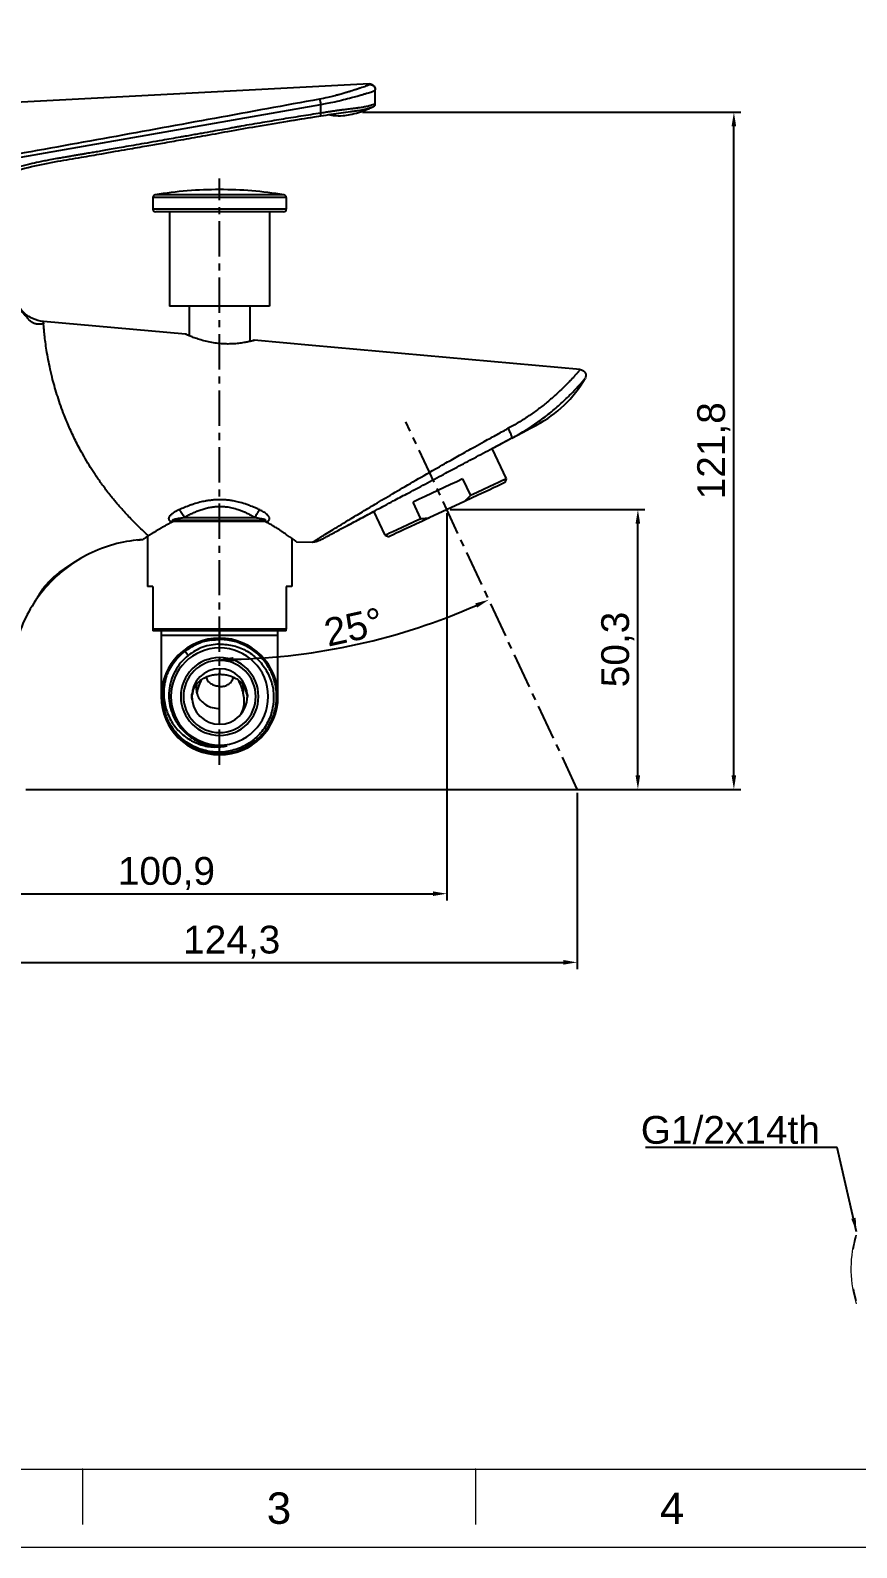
# Model space of a CAD drawing. Header units: millimetres. Extents: x 601 to 1195, y -1757 to -1337.
# Drawn here: x 747.2 to 895.9, y -1757.2 to -1484.2 of the extents above; entities that cross this region are included whole.
import ezdxf

# ---------------------------------------------------------------- set-up
doc = ezdxf.new("R2010")
doc.units = ezdxf.units.MM
doc.header["$LTSCALE"] = 0.1
doc.linetypes.add('CENTERX2', pattern=[101.6, 63.5, -12.7, 12.7, -12.7])
doc.layers.get('0').update_dxf_attribs({"lineweight": 13})
doc.layers.add('CENTER', color=1, linetype='CENTERX2')
doc.layers.add('DIM', color=3, linetype='Continuous', lineweight=9)
doc.styles.get("Standard").update_dxf_attribs({"font": 'arial.ttf'})
doc.dimstyles.new('ISO-25', dxfattribs={"dimtxt": 2.5, "dimasz": 2.5, "dimexe": 1.25, "dimexo": 0.625, "dimtad": 1, "dimtxsty": 'Standard', "dimcen": 2.5, "dimadec": 0, "dimazin": 0, "dimtfac": 1, "dimtmove": 0, "dimatfit": 3, "dimfxl": 0, "dimarcsym": 0})

# ---------------------------------------------------------------- blocks, each defined once
blk = doc.blocks.new('*D55')
at = {"layer": 'Defpoints', "color": 0}
for p in [(822.17, -1570.42), (721.29, -1620.74), (822.17, -1639.51)]:
    blk.add_point(p, dxfattribs=at)
at = {"layer": 'DIM', "color": 0, "lineweight": -2}
for p, q in [((822.17, -1571.05), (822.17, -1640.76)), ((721.29, -1621.36), (721.29, -1640.76)), ((723.79, -1639.51), (819.67, -1639.51))]:
    blk.add_line(p, q, dxfattribs=at)
at = {"layer": 'DIM', "color": 0}
for points in [[(723.79, -1639.1), (723.79, -1639.93), (721.29, -1639.51)], [(819.67, -1639.1), (819.67, -1639.93), (822.17, -1639.51)]]:
    blk.add_solid(points, dxfattribs=at)
at = {"layer": 'DIM', "color": 0, "insert": (771.73, -1635.88), "char_height": 5, "attachment_point": 5}
blk.add_mtext('100,9', dxfattribs=at)
blk = doc.blocks.new('*D56')
at = {"layer": 'Defpoints', "color": 0}
for p in [(721.29, -1621.36), (845.64, -1620.74), (845.64, -1651.87)]:
    blk.add_point(p, dxfattribs=at)
at = {"layer": 'DIM', "color": 0, "lineweight": -2}
for p, q in [((845.64, -1621.36), (845.64, -1653.12)), ((721.29, -1621.99), (721.29, -1653.12)), ((723.79, -1651.87), (843.14, -1651.87))]:
    blk.add_line(p, q, dxfattribs=at)
at = {"layer": 'DIM', "color": 0}
for points in [[(723.79, -1651.45), (723.79, -1652.28), (721.29, -1651.87)], [(843.14, -1651.45), (843.14, -1652.28), (845.64, -1651.87)]]:
    blk.add_solid(points, dxfattribs=at)
at = {"layer": 'DIM', "color": 0, "insert": (783.47, -1648.24), "char_height": 5, "attachment_point": 5}
blk.add_mtext('124,3', dxfattribs=at)
blk = doc.blocks.new('*D57')
at = {"layer": 'Defpoints', "color": 0}
for p in [(822.17, -1570.42), (856.54, -1570.42), (745.79, -1620.74)]:
    blk.add_point(p, dxfattribs=at)
at = {"layer": 'DIM', "color": 0, "lineweight": -2}
for p, q in [((822.8, -1570.42), (857.79, -1570.42)), ((856.54, -1618.24), (856.54, -1572.92)), ((746.42, -1620.74), (857.79, -1620.74))]:
    blk.add_line(p, q, dxfattribs=at)
at = {"layer": 'DIM', "color": 0}
for points in [[(856.12, -1572.92), (856.95, -1572.92), (856.54, -1570.42)], [(856.12, -1618.24), (856.95, -1618.24), (856.54, -1620.74)]]:
    blk.add_solid(points, dxfattribs=at)
at = {"layer": 'DIM', "color": 0, "insert": (852.91, -1595.58), "char_height": 5, "attachment_point": 5, "rotation": 90}
blk.add_mtext('50,3', dxfattribs=at)
blk = doc.blocks.new('*D58')
at = {"layer": 'Defpoints', "color": 0}
for p in [(806.35, -1498.93), (873.81, -1498.93), (845.64, -1620.74)]:
    blk.add_point(p, dxfattribs=at)
at = {"layer": 'DIM', "color": 0, "lineweight": -2}
for p, q in [((806.97, -1498.93), (875.06, -1498.93)), ((873.81, -1618.24), (873.81, -1501.43)), ((846.26, -1620.74), (875.06, -1620.74))]:
    blk.add_line(p, q, dxfattribs=at)
at = {"layer": 'DIM', "color": 0}
for points in [[(873.39, -1501.43), (874.22, -1501.43), (873.81, -1498.93)], [(873.39, -1618.24), (874.22, -1618.24), (873.81, -1620.74)]]:
    blk.add_solid(points, dxfattribs=at)
at = {"layer": 'DIM', "color": 0, "insert": (870.18, -1559.83), "char_height": 5, "attachment_point": 5, "rotation": 90}
blk.add_mtext('121,8', dxfattribs=at)
blk = doc.blocks.new('*D59')
at = {"layer": 'Defpoints', "color": 0}
for p in [(781.29, -1510.84), (814.82, -1554.64), (797.9, -1596.15), (781.29, -1616.31), (845.64, -1620.74)]:
    blk.add_point(p, dxfattribs=at)
at = {"layer": 'DIM', "color": 0, "lineweight": -2}
blk.add_arc((781.29, -1482.75), 114.61, 271.2498, 293.7501, dxfattribs=at)
at = {"layer": 'DIM', "color": 0}
for points in [[(827.28, -1587.28), (827.63, -1588.04), (829.73, -1586.62)], [(783.8, -1597.75), (783.79, -1596.92), (781.29, -1597.36)]]:
    blk.add_solid(points, dxfattribs=at)
at = {"layer": 'DIM', "color": 0, "insert": (805.41, -1591.54), "char_height": 5, "attachment_point": 5, "rotation": 12.5}
blk.add_mtext('25°', dxfattribs=at)

msp = doc.modelspace()

# ---------------------------------------------------------------- linework, layer by layer
at = {"color": 7, "linetype": 'Continuous', "lineweight": 25}
for p, q in [((808.24, -1493.819), (699.241, -1499.532)), ((808.239, -1493.913), (808.24, -1493.819)), ((809.258, -1494.713), (809.297, -1494.91)), ((809.262, -1494.734), (809.276, -1494.705)), ((809.297, -1497.441), (809.297, -1494.91)), ((723.795, -1510.829), (799.494, -1497.51)), ((799.494, -1499.088), (799.494, -1497.51)), ((809.196, -1497.74), (809.202, -1497.732)), ((793.435, -1500.534), (799.518, -1499.582)), ((793.293, -1514.26), (769.293, -1514.26)), ((769.293, -1514.26), (769.293, -1516.335)), ((792.873, -1513.766), (769.713, -1513.766)), ((793.293, -1514.26), (793.293, -1516.335)), ((793.293, -1516.335), (769.293, -1516.335)), ((792.793, -1516.835), (769.793, -1516.835)), ((772.293, -1516.835), (772.293, -1533.835)), ((790.293, -1516.835), (790.293, -1533.835)), ((790.293, -1533.835), (772.293, -1533.835)), ((775.793, -1533.835), (775.793, -1539.123)), ((786.793, -1540.14), (786.793, -1533.835)), ((775.138, -1538.845), (749.589, -1536.561)), ((786.745, -1540.151), (786.732, -1540.128)), ((787.049, -1540.081), (787.088, -1540.071)), ((787.373, -1539.971), (787.377, -1539.966)), ((787.373, -1539.971), (787.377, -1539.966)), ((797.943, -1540.883), (787.538, -1539.953)), ((846.177, -1545.195), (797.943, -1540.883)), ((830.51, -1559.311), (833.881, -1557.52)), ((830.289, -1559.427), (832.839, -1564.896)), ((825.018, -1564.902), (826.412, -1567.893)), ((832.839, -1564.896), (832.597, -1565.561)), ((817.514, -1572.042), (816.12, -1569.051)), ((825.359, -1568.936), (818.99, -1571.906)), ((773.778, -1572.335), (773.55, -1572.332)), ((773.779, -1572.349), (773.777, -1572.335)), ((773.778, -1572.335), (788.534, -1572.335)), ((774.925, -1571.835), (787.649, -1571.835)), ((788.531, -1572.335), (788.534, -1572.351)), ((811.088, -1575.039), (809.064, -1570.7)), ((811.088, -1575.039), (811.752, -1575.281)), ((766.541, -1575.902), (767.553, -1575.816)), ((768.293, -1575.24), (768.293, -1584.235)), ((794.293, -1575.604), (794.293, -1584.235)), ((795.133, -1576.219), (798.022, -1576.266)), ((769.293, -1584.235), (768.293, -1584.235)), ((769.293, -1584.235), (769.293, -1591.935)), ((794.293, -1584.235), (793.293, -1584.235)), ((793.293, -1584.235), (793.293, -1591.935)), ((793.293, -1591.935), (769.293, -1591.935)), ((793.293, -1592.235), (769.293, -1592.235)), ((770.793, -1592.235), (770.793, -1593.035)), ((770.793, -1593.035), (770.793, -1604.035)), ((779.893, -1593.923), (781.293, -1593.785)), ((781.293, -1593.035), (781.293, -1593.535)), ((791.793, -1593.035), (791.793, -1592.235)), ((791.793, -1604.035), (791.793, -1593.035)), ((781.293, -1595.285), (781.293, -1594.617)), ((781.293, -1597.035), (781.293, -1597.535)), ((776.502, -1602.89), (776.748, -1602.368)), ((781.293, -1602.181), (781.293, -1600.035)), ((781.293, -1602.285), (781.293, -1602.181)), ((776.331, -1604.649), (776.307, -1604.222)), ((785.882, -1602.447), (786.091, -1602.908)), ((786.258, -1604.623), (786.279, -1604.224)), ((781.293, -1611.035), (781.293, -1610.535)), ((781.293, -1612.785), (781.293, -1613.027)), ((781.293, -1613.027), (782.677, -1612.92))]:
    msp.add_line(p, q, dxfattribs=at)
at = {"color": 8, "linetype": 'Continuous', "lineweight": 25}
for p, q in [((809.293, -1494.818), (809.293, -1494.825)), ((807.44, -1498.536), (809, -1497.898)), ((798.259, -1499.762), (799.509, -1499.577)), ((749.607, -1536.842), (749.618, -1536.977)), ((787.421, -1539.985), (787.538, -1539.953)), ((773.781, -1572.357), (773.779, -1572.349)), ((788.534, -1572.351), (788.535, -1572.357)), ((789.751, -1572.535), (772.611, -1572.535)), ((781.293, -1593.035), (770.793, -1593.035)), ((781.293, -1592.235), (781.293, -1593.035)), ((791.793, -1593.035), (781.293, -1593.035)), ((775.645, -1596.653), (775.065, -1595.895)), ((781.293, -1599.035), (781.293, -1600.035))]:
    msp.add_line(p, q, dxfattribs=at)
for p, q in [((895.157, -1703.845), (895.276, -1703.121)), ((895.38, -1702.813), (895.269, -1703.444)), ((895.276, -1703.121), (895.419, -1702.402)), ((895.511, -1702.185), (895.38, -1702.813)), ((895.419, -1702.402), (895.587, -1701.688)), ((895.66, -1701.562), (895.511, -1702.185)), ((895.587, -1701.688), (895.779, -1700.98)), ((895.827, -1700.943), (895.66, -1701.562)), ((894.929, -1706.768), (894.948, -1706.035)), ((894.948, -1706.035), (894.993, -1705.303)), ((894.993, -1705.303), (895.063, -1704.573)), ((895.063, -1704.573), (895.157, -1703.845)), ((894.934, -1707.502), (894.929, -1706.768)), ((894.964, -1708.234), (894.934, -1707.502)), ((895.019, -1708.966), (894.964, -1708.234)), ((895.099, -1709.695), (895.019, -1708.966)), ((895.203, -1710.421), (895.099, -1709.695)), ((895.332, -1711.143), (895.203, -1710.421)), ((895.323, -1710.622), (895.458, -1711.318)), ((895.486, -1711.86), (895.332, -1711.143)), ((895.458, -1711.318), (895.615, -1712.01)), ((895.664, -1712.572), (895.486, -1711.86)), ((895.615, -1712.01), (895.795, -1712.696)), ((895.866, -1713.277), (895.664, -1712.572)), ((615.21, -1743.031), (1180.867, -1743.031)), ((756.624, -1743.031), (756.624, -1753.031)), ((827.331, -1743.031), (827.331, -1753.031))]:
    msp.add_line(p, q)
msp.add_lwpolyline([(601.069, -1337.172), (1195.008, -1337.172), (1195.008, -1757.172), (601.069, -1757.172)], close=True)
at = {"color": 7, "linetype": 'Continuous', "lineweight": 25, "flags": 128}
for points in [[(833.867, -1557.561), (834.888, -1557.018), (835.788, -1556.539), (836.562, -1556.128), (837.202, -1555.787), (837.706, -1555.52), (838.068, -1555.327), (838.286, -1555.211), (838.359, -1555.172)], [(825.018, -1564.902), (823.949, -1565.4), (822.843, -1565.916), (821.712, -1566.443), (820.569, -1566.977), (819.425, -1567.51), (818.294, -1568.037), (817.188, -1568.553), (816.12, -1569.051)], [(832.597, -1565.561), (832.514, -1565.599), (832.268, -1565.714), (831.861, -1565.904), (831.301, -1566.165), (830.595, -1566.494), (829.757, -1566.885), (828.798, -1567.332), (827.734, -1567.828), (826.581, -1568.366), (825.359, -1568.936)], [(832.839, -1564.896), (832.75, -1564.937), (832.486, -1565.061), (832.05, -1565.264), (831.451, -1565.544), (830.696, -1565.895), (829.799, -1566.313), (828.775, -1566.791), (827.64, -1567.32), (826.412, -1567.893)], [(817.514, -1572.042), (816.287, -1572.615), (815.151, -1573.144), (814.127, -1573.622), (813.23, -1574.04), (812.476, -1574.392), (811.876, -1574.671), (811.44, -1574.874), (811.176, -1574.998), (811.088, -1575.039)], [(818.99, -1571.906), (817.768, -1572.476), (816.615, -1573.013), (815.551, -1573.509), (814.592, -1573.956), (813.754, -1574.347), (813.049, -1574.676), (812.488, -1574.938), (812.081, -1575.127), (811.835, -1575.242), (811.752, -1575.281)]]:
    msp.add_lwpolyline(points, dxfattribs=at)
at = {"color": 7, "linetype": 'Continuous', "lineweight": 25}
for centre, radius, start, end in [((769.793, -1514.26), 0.5, 99.19077, 180), ((781.293, -1585.335), 72.5, 90, 99.19077), ((781.293, -1585.335), 72.5, 80.80923, 90), ((792.793, -1514.26), 0.5, 0, 80.80923), ((769.793, -1516.335), 0.5, 180, 270), ((792.793, -1516.335), 0.5, 270, 0), ((775.093, -1539.343), 0.5, 59.52462, 84.89952), ((787.493, -1540.451), 0.5, 84.88602, 121.1512), ((828.031, -1535.747), 22, 298, 329.70737), ((781.293, -1604.035), 10.5, 90, 270), ((781.293, -1604.035), 10.5, 270, 90), ((781.293, -1604.035), 8.75, 90, 270), ((781.293, -1604.035), 8.75, 270, 90), ((781.293, -1604.035), 7, 90, 270), ((781.293, -1604.035), 6.5, 90, 270), ((781.293, -1604.035), 5, 90, 270), ((781.293, -1604.035), 7, 270, 90), ((781.293, -1604.035), 6.5, 270, 90), ((781.293, -1604.035), 5, 270, 90), ((781.293, -1604.035), 10.25, 158.87341, 198.65242)]:
    msp.add_arc(centre, radius, start, end, dxfattribs=at)
for points, knots in [([(808.239, -1493.913), (808.203, -1493.952), (808.131, -1494.03), (807.559, -1494.252), (806.908, -1494.476), (806.407, -1494.644), (806.219, -1494.706), (806.024, -1494.77), (805.821, -1494.836), (805.674, -1494.884), (805.537, -1494.928), (805.309, -1495), (805.013, -1495.093), (804.689, -1495.193), (804.449, -1495.266), (804.177, -1495.348), (803.87, -1495.44), (803.526, -1495.54), (803.145, -1495.649), (802.842, -1495.734), (802.564, -1495.81), (802.255, -1495.893), (801.633, -1496.055), (800.625, -1496.302), (799.755, -1496.472), (799.255, -1496.57)], [0, 0, 0, 0, 0.1248723, 0.2497958, 0.3901502, 0.4122316, 0.4343115, 0.4563897, 0.4784663, 0.5005414, 0.5028645, 0.5205326, 0.5690347, 0.5881268, 0.6095402, 0.633271, 0.659315, 0.6876665, 0.7183178, 0.7512616, 0.7587001, 0.7825972, 0.8217452, 0.897525, 1, 1, 1, 1]), ([(799.494, -1497.51), (799.873, -1497.445), (800.73, -1497.298), (802.118, -1497.007), (803.608, -1496.658), (804.952, -1496.309), (805.978, -1496.025), (806.734, -1495.804), (807.333, -1495.631), (807.85, -1495.477), (808.294, -1495.34), (808.778, -1495.18), (809.206, -1495.018), (809.267, -1494.946), (809.297, -1494.91)], [0, 0, 0, 0, 0.0712023, 0.1612629, 0.2701945, 0.3770345, 0.4622459, 0.5258163, 0.5860105, 0.6459154, 0.705548, 0.7649253, 0.8828679, 1, 1, 1, 1]), ([(808.24, -1493.819), (808.37, -1493.827), (808.571, -1493.838), (808.817, -1493.958), (808.987, -1494.087), (809.124, -1494.25), (809.257, -1494.489), (809.279, -1494.688), (809.293, -1494.818)], [0, 0, 0, 0, 0.2390139, 0.3682775, 0.5004311, 0.632522, 0.7616015, 1, 1, 1, 1]), ([(809.297, -1494.91), (809.296, -1494.881), (809.293, -1494.828), (809.293, -1494.821), (809.293, -1494.818)], [0, 0, 0, 0, 0.5599963, 1, 1, 1, 1]), ([(799.255, -1496.57), (786.669, -1498.877), (761.5, -1503.49), (736.288, -1508.016), (723.682, -1510.279)], [0, 0, 0, 0, 0.5000191, 1, 1, 1, 1]), ([(799.255, -1496.57), (799.271, -1496.607), (799.305, -1496.684), (799.368, -1496.905), (799.435, -1497.189), (799.474, -1497.404), (799.494, -1497.51)], [0, 0, 0, 0, 0.23256213, 0.48462092, 0.74496216, 1, 1, 1, 1]), ([(809.297, -1497.438), (809.284, -1497.443), (809.258, -1497.452), (809.028, -1497.539), (808.646, -1497.665), (808.089, -1497.821), (807.39, -1497.974), (806.81, -1498.071), (806.464, -1498.122), (806.316, -1498.143), (806.049, -1498.179), (805.613, -1498.235), (805.109, -1498.296), (804.596, -1498.356), (804.149, -1498.409), (803.738, -1498.459), (803.282, -1498.516), (802.757, -1498.586), (802.133, -1498.675), (801.505, -1498.771), (800.815, -1498.88), (800.152, -1498.987), (799.686, -1499.058), (799.494, -1499.088)], [0, 0, 0, 0, 0.078019, 0.1562855, 0.2424108, 0.3264857, 0.4130014, 0.4951349, 0.5011042, 0.5098829, 0.5358676, 0.5730878, 0.6215409, 0.6582621, 0.691478, 0.7211891, 0.747396, 0.7879816, 0.8299105, 0.8731881, 0.9120303, 0.963707, 1, 1, 1, 1]), ([(801.023, -1499.332), (801.276, -1499.39), (802.085, -1499.575), (803.366, -1499.563), (804.861, -1499.349), (806.349, -1498.961), (807.375, -1498.569), (807.929, -1498.357)], [0, 0, 0, 0, 0.11006201, 0.35139068, 0.53612208, 0.74933512, 1, 1, 1, 1]), ([(807.312, -1498.583), (807.5, -1498.518), (807.881, -1498.386), (808.363, -1498.179), (808.607, -1498.074)], [0, 0, 0, 0, 0.49378934, 1, 1, 1, 1]), ([(808.999, -1497.896), (808.999, -1497.897), (809, -1497.898), (809, -1497.898), (809, -1497.898)], [0, 0, 0, 0, 0.5609553, 1, 1, 1, 1]), ([(809, -1497.898), (809.04, -1497.875), (809.122, -1497.828), (809.194, -1497.758), (809.214, -1497.713), (809.214, -1497.712)], [0, 0, 0, 0, 0.4873099, 0.9948138, 1, 1, 1, 1]), ([(809.188, -1497.75), (809.216, -1497.706), (809.273, -1497.617), (809.303, -1497.503), (809.296, -1497.445), (809.295, -1497.439)], [0, 0, 0, 0, 0.4727378, 0.9472446, 1, 1, 1, 1]), ([(809.194, -1497.738), (809.199, -1497.733), (809.238, -1497.692), (809.282, -1497.589), (809.292, -1497.49), (809.297, -1497.441)], [0, 0, 0, 0, 0.06703111, 0.53359201, 1, 1, 1, 1]), ([(799.494, -1499.088), (798.301, -1499.271), (795.915, -1499.636), (792.418, -1500.198), (788.847, -1500.808), (786.466, -1501.211), (785.199, -1501.445), (785.199, -1501.445), (785.198, -1501.446), (785.197, -1501.446), (785.194, -1501.446), (785.19, -1501.447), (785.181, -1501.449), (785.164, -1501.452), (785.13, -1501.458), (785.056, -1501.471), (784.847, -1501.508), (784.452, -1501.579), (783.834, -1501.689), (782.911, -1501.854), (781.636, -1502.083), (779.961, -1502.382), (778.565, -1502.633), (777.553, -1502.814), (777.03, -1502.907), (776.497, -1503.002), (775.954, -1503.099), (775.401, -1503.197), (774.837, -1503.297), (773.349, -1503.56), (771.32, -1503.917), (768.812, -1504.357), (766.803, -1504.709), (764.968, -1505.03), (763.309, -1505.32), (761.826, -1505.579), (760.517, -1505.807), (759.384, -1506.005), (758.351, -1506.184), (757.466, -1506.338), (756.651, -1506.477), (755.922, -1506.601), (755.176, -1506.728), (754.429, -1506.855), (753.669, -1506.984), (752.86, -1507.122), (751.891, -1507.289), (750.849, -1507.476), (749.764, -1507.68), (748.565, -1507.93), (747.062, -1508.284), (745.352, -1508.725), (743.788, -1509.123), (742.866, -1509.363), (742.493, -1509.46)], [0, 0, 0, 0, 0.0624785, 0.1249873, 0.1833427, 0.2499912, 0.2499999, 0.2500067, 0.2500188, 0.2500406, 0.2500799, 0.2501517, 0.2502846, 0.2505369, 0.2510348, 0.2520754, 0.2544167, 0.2620415, 0.2728655, 0.2868888, 0.310563, 0.3399249, 0.3749743, 0.3839729, 0.3931453, 0.4024913, 0.4120112, 0.4217048, 0.4315721, 0.4416132, 0.4999449, 0.5382164, 0.5734178, 0.6055491, 0.6346104, 0.6606017, 0.6835229, 0.7033741, 0.7201553, 0.7377546, 0.7498962, 0.76296, 0.7760237, 0.7890876, 0.8021514, 0.8159639, 0.8315633, 0.8530311, 0.870778, 0.8886912, 0.9164606, 0.9506695, 0.9800819, 1, 1, 1, 1]), ([(742.567, -1509.946), (744.198, -1509.508), (747.384, -1508.652), (752.022, -1507.739), (756.24, -1507.052), (759.694, -1506.448), (762.454, -1505.966), (764.591, -1505.592), (766.478, -1505.261), (768.575, -1504.895), (771.192, -1504.437), (774.541, -1503.848), (778.473, -1503.148), (782.986, -1502.334), (788.083, -1501.431), (793.263, -1500.547), (796.75, -1500.01), (798.338, -1499.766)], [0, 0, 0, 0, 0.0893274, 0.1743986, 0.2499165, 0.3154427, 0.3598867, 0.3981377, 0.4301982, 0.4612457, 0.5107602, 0.5707332, 0.6411625, 0.7220264, 0.8133111, 0.9150095, 1, 1, 1, 1]), ([(799.509, -1499.577), (799.513, -1499.58), (799.521, -1499.585), (799.529, -1499.565), (799.534, -1499.528), (799.534, -1499.47), (799.53, -1499.393), (799.522, -1499.3), (799.51, -1499.196), (799.499, -1499.124), (799.494, -1499.088)], [0, 0, 0, 0, 0.1238435, 0.2423364, 0.3601144, 0.4813725, 0.6100043, 0.7417133, 0.8720525, 1, 1, 1, 1]), ([(799.509, -1499.577), (800.142, -1499.474), (801.406, -1499.268), (803.194, -1498.99), (804.554, -1498.833), (805.213, -1498.742), (805.409, -1498.715)], [0, 0, 0, 0, 0.2921646, 0.5834669, 0.8760925, 1, 1, 1, 1]), ([(749.67, -1536.962), (749.48, -1536.997), (749.142, -1537.06), (748.629, -1537.066), (748.233, -1537.002), (747.964, -1536.926), (747.707, -1536.818), (747.474, -1536.681), (747.141, -1536.424), (746.899, -1536.115), (746.543, -1535.725), (746.196, -1535.346), (745.908, -1535.027), (745.703, -1534.791), (745.504, -1534.558), (745.243, -1534.239), (744.782, -1533.557), (744.387, -1532.674), (744.152, -1531.808), (744.126, -1531.399), (744.118, -1531.282)], [0, 0, 0, 0, 0.0911641, 0.1627142, 0.1921156, 0.2184892, 0.2436431, 0.2699764, 0.2999407, 0.3910038, 0.4795835, 0.5525194, 0.6030255, 0.6250577, 0.6458785, 0.6898898, 0.7439105, 0.8825868, 0.9663926, 1, 1, 1, 1]), ([(749.589, -1536.561), (748.917, -1536.501), (748.255, -1536.322), (747.032, -1535.75), (746.471, -1535.356), (745.517, -1534.402), (745.124, -1533.84), (744.553, -1532.617), (744.376, -1531.955), (744.316, -1531.282)], [0, 0, 0, 0, 0.25, 0.25, 0.5, 0.5, 0.75, 0.75, 1, 1, 1, 1]), ([(749.618, -1536.977), (749.611, -1536.898), (749.598, -1536.738), (749.589, -1536.594), (749.589, -1536.572), (749.589, -1536.561)], [0, 0, 0, 0, 0.3062366, 0.6258701, 1, 1, 1, 1]), ([(768.496, -1575.1), (768.274, -1574.905), (767.805, -1574.493), (766.853, -1573.6), (765.865, -1572.628), (764.926, -1571.657), (764.103, -1570.771), (763.354, -1569.929), (762.713, -1569.178), (762.218, -1568.581), (761.659, -1567.889), (761.037, -1567.091), (760.365, -1566.189), (759.762, -1565.348), (759.243, -1564.598), (758.776, -1563.902), (758.149, -1562.936), (757.365, -1561.659), (756.306, -1559.812), (755.209, -1557.695), (754.111, -1555.323), (753.248, -1553.188), (752.554, -1551.316), (752.033, -1549.679), (751.555, -1548.108), (751.113, -1546.424), (750.72, -1544.684), (750.362, -1542.916), (750.102, -1541.327), (749.905, -1539.91), (749.771, -1538.72), (749.692, -1537.899), (749.648, -1537.362), (749.627, -1537.088), (749.619, -1536.99), (749.618, -1536.977)], [0, 0, 0, 0, 0.0363593, 0.076919, 0.1217882, 0.148981, 0.1769964, 0.2066321, 0.2243554, 0.2409375, 0.2557702, 0.2797405, 0.3025851, 0.3227658, 0.3402759, 0.3551098, 0.3705001, 0.405139, 0.4381922, 0.4865646, 0.5330246, 0.5772117, 0.6094781, 0.6410368, 0.6720179, 0.7026039, 0.7434726, 0.7829133, 0.8241385, 0.8641579, 0.9056561, 0.9467855, 0.9702433, 0.9960097, 1, 1, 1, 1]), ([(787.538, -1539.953), (787.514, -1539.96), (787.467, -1539.973), (787.086, -1540.074), (786.49, -1540.215), (785.685, -1540.375), (784.724, -1540.516), (783.655, -1540.608), (782.518, -1540.627), (781.345, -1540.563), (780.159, -1540.412), (778.995, -1540.178), (777.899, -1539.884), (776.923, -1539.563), (776.148, -1539.272), (775.687, -1539.082), (775.559, -1539.027), (775.544, -1539.021)], [0, 0, 0, 0, 0.0714493, 0.143694, 0.2167137, 0.2890934, 0.3596221, 0.4277358, 0.4940312, 0.5601423, 0.6272124, 0.6968386, 0.7693009, 0.8435698, 0.9177381, 0.9902811, 1, 1, 1, 1]), ([(846.177, -1545.193), (846.177, -1545.194), (846.176, -1545.196), (846.167, -1545.207), (846.153, -1545.224), (846.133, -1545.249), (846.107, -1545.281), (846.074, -1545.319), (846.036, -1545.365), (845.991, -1545.418), (845.94, -1545.477), (845.884, -1545.543), (845.821, -1545.615), (845.753, -1545.694), (845.678, -1545.78), (845.598, -1545.872), (845.512, -1545.969), (845.42, -1546.073), (845.322, -1546.183), (845.218, -1546.298), (845.109, -1546.419), (844.995, -1546.545), (844.874, -1546.676), (844.749, -1546.812), (844.618, -1546.953), (844.481, -1547.098), (844.339, -1547.248), (844.067, -1547.533), (843.577, -1548.036), (842.739, -1548.863), (841.562, -1549.956), (840.358, -1550.989), (839.286, -1551.844), (838.494, -1552.446), (837.674, -1553.04), (836.829, -1553.622), (835.96, -1554.189), (835.07, -1554.741), (834.162, -1555.276), (833.541, -1555.618), (833.231, -1555.789)], [0, 0, 0, 0, 0.0138414, 0.0276926, 0.0415518, 0.0554187, 0.069293, 0.0831744, 0.0970624, 0.1109566, 0.1248566, 0.1387619, 0.1526722, 0.166587, 0.1805061, 0.1944289, 0.2083552, 0.2222845, 0.2362167, 0.2501512, 0.2640879, 0.2780264, 0.2919665, 0.3059079, 0.3198503, 0.3337935, 0.3477373, 0.3616816, 0.4113758, 0.476839, 0.5579158, 0.6544255, 0.6977288, 0.740993, 0.7842209, 0.8274163, 0.8705847, 0.9137322, 0.9568683, 1, 1, 1, 1]), ([(833.867, -1557.561), (834.772, -1557.08), (835.658, -1556.568), (837.371, -1555.495), (838.199, -1554.933), (839.779, -1553.78), (840.532, -1553.188), (841.943, -1552.009), (842.601, -1551.421), (843.801, -1550.294), (844.343, -1549.756), (845.291, -1548.78), (845.697, -1548.342), (846.354, -1547.618), (846.605, -1547.331), (846.942, -1546.944), (847.028, -1546.844), (847.028, -1546.844)], [0, 0, 0, 0, 0.125, 0.125, 0.25, 0.25, 0.375, 0.375, 0.5, 0.5, 0.625, 0.625, 0.75, 0.75, 0.875, 0.875, 1, 1, 1, 1]), ([(846.177, -1545.193), (846.331, -1545.207), (846.502, -1545.257), (846.82, -1545.456), (846.963, -1545.606), (847.148, -1545.964), (847.187, -1546.168), (847.164, -1546.542), (847.106, -1546.71), (847.028, -1546.844)], [0, 0, 0, 0, 0.25, 0.25, 0.5, 0.5, 0.75, 0.75, 1, 1, 1, 1]), ([(798.022, -1576.266), (798.023, -1576.265), (798.025, -1576.264), (798.039, -1576.256), (798.061, -1576.242), (798.093, -1576.222), (798.134, -1576.197), (798.185, -1576.166), (798.244, -1576.129), (798.312, -1576.087), (798.39, -1576.039), (798.477, -1575.985), (798.573, -1575.926), (798.678, -1575.861), (798.792, -1575.791), (798.915, -1575.715), (799.047, -1575.633), (799.189, -1575.546), (799.553, -1575.321), (800.246, -1574.896), (801.409, -1574.182), (802.816, -1573.32), (804.574, -1572.249), (806.74, -1570.939), (809.401, -1569.343), (812.54, -1567.483), (816.161, -1565.363), (819.386, -1563.506), (822.193, -1561.908), (824.554, -1560.575), (826.858, -1559.286), (828.743, -1558.244), (830.09, -1557.502), (831.212, -1556.887), (832.251, -1556.321), (832.913, -1555.961), (833.231, -1555.789)], [0, 0, 0, 0, 0.0065917, 0.0131956, 0.0198167, 0.0264598, 0.0331298, 0.0398314, 0.0465693, 0.0533482, 0.0601726, 0.067047, 0.0739756, 0.0809627, 0.0880126, 0.0951291, 0.1023163, 0.109578, 0.1169177, 0.1555967, 0.1972957, 0.2423421, 0.2909942, 0.3528581, 0.4214787, 0.5001042, 0.5901617, 0.6877477, 0.7327761, 0.7912556, 0.8562171, 0.8969046, 0.9256084, 0.9523563, 0.9771522, 1, 1, 1, 1]), ([(833.867, -1557.561), (833.893, -1557.547), (833.904, -1557.496), (833.874, -1557.296), (833.832, -1557.146), (833.702, -1556.782), (833.613, -1556.569), (833.423, -1556.157), (833.323, -1555.959), (833.231, -1555.789)], [0, 0, 0, 0, 0.25, 0.25, 0.5, 0.5, 0.75, 0.75, 1, 1, 1, 1]), ([(799.967, -1575.586), (800.056, -1575.538), (800.321, -1575.397), (801.006, -1575.031), (801.901, -1574.551), (803.148, -1573.88), (804.724, -1573.031), (806.562, -1572.041), (808.201, -1571.161), (809.651, -1570.386), (811.062, -1569.637), (812.809, -1568.709), (815.092, -1567.497), (817.987, -1565.959), (821.013, -1564.353), (824.092, -1562.718), (827.153, -1561.092), (830.456, -1559.339), (832.72, -1558.136), (833.893, -1557.514)], [0, 0, 0, 0, 0.0198723, 0.05921641, 0.09682945, 0.13257033, 0.19805416, 0.25530275, 0.30411453, 0.34439693, 0.38091571, 0.42363173, 0.49070731, 0.5693634, 0.65961039, 0.73491381, 0.81674574, 0.90510751, 1, 1, 1, 1]), ([(788.541, -1570.463), (788.414, -1570.406), (788.159, -1570.29), (787.766, -1570.119), (787.359, -1569.947), (786.939, -1569.777), (786.444, -1569.586), (785.714, -1569.324), (784.788, -1569.052), (783.826, -1568.853), (782.978, -1568.732), (782.141, -1568.65), (781.218, -1568.623), (780.293, -1568.666), (779.466, -1568.761), (778.628, -1568.893), (777.68, -1569.097), (776.774, -1569.362), (775.855, -1569.684), (774.991, -1570.015), (774.346, -1570.29), (774.033, -1570.423)], [0, 0, 0, 0, 0.0288201, 0.0583008, 0.0884542, 0.1192966, 0.1508483, 0.1960469, 0.2753661, 0.3422698, 0.388753, 0.4423713, 0.5055862, 0.5675984, 0.6215503, 0.66732, 0.7331542, 0.8116927, 0.8545546, 0.9292985, 1, 1, 1, 1]), ([(825.359, -1568.936), (825.565, -1568.745), (825.927, -1568.409), (826.266, -1568.049), (826.412, -1567.893)], [0, 0, 0, 0, 0.5672072, 1, 1, 1, 1]), ([(774.033, -1570.424), (773.962, -1570.456), (773.822, -1570.52), (773.621, -1570.621), (773.431, -1570.723), (773.252, -1570.827), (773.084, -1570.931), (772.928, -1571.037), (772.784, -1571.143), (772.626, -1571.271), (772.461, -1571.424), (772.318, -1571.587), (772.21, -1571.75), (772.126, -1571.933), (772.112, -1572.113), (772.17, -1572.256), (772.239, -1572.345), (772.332, -1572.423), (772.454, -1572.49), (772.603, -1572.549), (772.718, -1572.578), (772.78, -1572.593)], [0, 0, 0, 0, 0.0569808, 0.1124854, 0.1665158, 0.2190744, 0.2701664, 0.3197992, 0.3679834, 0.4147336, 0.4886175, 0.5609923, 0.6109796, 0.6768172, 0.767544, 0.8072514, 0.8422635, 0.8787451, 0.9161634, 0.9545536, 1, 1, 1, 1]), ([(772.78, -1572.593), (772.815, -1572.576), (772.884, -1572.543), (772.993, -1572.502), (773.109, -1572.467), (773.271, -1572.427), (773.494, -1572.388), (773.679, -1572.368), (773.781, -1572.357)], [0, 0, 0, 0, 0.1110936, 0.2196828, 0.3403721, 0.4656689, 0.705508, 1, 1, 1, 1]), ([(773.781, -1572.357), (773.857, -1572.351), (774.013, -1572.338), (774.172, -1572.336), (774.253, -1572.335)], [0, 0, 0, 0, 0.4878661, 1, 1, 1, 1]), ([(774.033, -1570.423), (774.197, -1570.589), (774.37, -1570.807), (774.683, -1571.302), (774.821, -1571.575), (774.925, -1571.835)], [0, 0, 0, 0, 0.5, 0.5, 1, 1, 1, 1]), ([(774.925, -1571.835), (775.036, -1571.773), (775.258, -1571.647), (775.598, -1571.465), (775.943, -1571.287), (776.294, -1571.115), (776.651, -1570.95), (777.013, -1570.792), (777.38, -1570.643), (777.753, -1570.503), (778.131, -1570.373), (778.513, -1570.255), (778.901, -1570.149), (779.293, -1570.057), (779.689, -1569.979), (780.088, -1569.916), (780.489, -1569.869), (780.893, -1569.84), (781.448, -1569.823), (782.156, -1569.849), (782.894, -1569.95), (783.733, -1570.117), (784.5, -1570.336), (785.289, -1570.631), (785.906, -1570.897), (786.506, -1571.19), (787.089, -1571.502), (787.462, -1571.724), (787.649, -1571.835)], [0, 0, 0, 0, 0.0298707, 0.059699, 0.0894794, 0.1192089, 0.1488872, 0.1785095, 0.2080661, 0.2375519, 0.2669677, 0.2963207, 0.325621, 0.3548644, 0.3840478, 0.4131752, 0.4422595, 0.4713178, 0.5003607, 0.5619552, 0.6236133, 0.6611168, 0.7479922, 0.7980095, 0.8482472, 0.8986702, 0.9492583, 1, 1, 1, 1]), ([(788.541, -1570.463), (788.377, -1570.627), (788.206, -1570.84), (787.894, -1571.32), (787.756, -1571.584), (787.649, -1571.835)], [0, 0, 0, 0, 0.5, 0.5, 1, 1, 1, 1]), ([(788.052, -1572.335), (788.134, -1572.336), (788.297, -1572.338), (788.456, -1572.351), (788.535, -1572.357)], [0, 0, 0, 0, 0.5072076, 1, 1, 1, 1]), ([(789.616, -1572.62), (789.583, -1572.602), (789.514, -1572.567), (789.405, -1572.524), (789.288, -1572.485), (789.115, -1572.439), (788.865, -1572.393), (788.651, -1572.37), (788.535, -1572.357)], [0, 0, 0, 0, 0.0997922, 0.2048068, 0.3153881, 0.4318319, 0.6883016, 1, 1, 1, 1]), ([(789.004, -1572.329), (789.002, -1572.329), (788.844, -1572.337), (788.69, -1572.336), (788.537, -1572.335)], [0, 0, 0, 0, 0.0104577, 1, 1, 1, 1]), ([(789.616, -1572.62), (789.657, -1572.609), (789.736, -1572.589), (789.841, -1572.553), (789.95, -1572.507), (790.057, -1572.447), (790.186, -1572.339), (790.288, -1572.167), (790.283, -1571.964), (790.217, -1571.78), (790.122, -1571.616), (789.986, -1571.444), (789.796, -1571.254), (789.555, -1571.056), (789.255, -1570.85), (788.916, -1570.649), (788.668, -1570.526), (788.541, -1570.463)], [0, 0, 0, 0, 0.0318877, 0.060801, 0.0865995, 0.1263671, 0.1647146, 0.2416343, 0.3325734, 0.3868976, 0.4479088, 0.5210315, 0.5929115, 0.68719, 0.7864267, 0.8906881, 1, 1, 1, 1]), ([(804.345, -1573.247), (804.632, -1573.093), (805.668, -1572.539), (807.196, -1571.723), (808.458, -1571.05), (808.853, -1570.839)], [0, 0, 0, 0, 0.2075483, 0.7515161, 1, 1, 1, 1]), ([(817.514, -1572.042), (817.797, -1572.025), (818.29, -1571.996), (818.78, -1571.933), (818.99, -1571.906)], [0, 0, 0, 0, 0.5726658, 1, 1, 1, 1]), ([(768.496, -1575.1), (768.321, -1575.218), (767.995, -1575.439), (767.64, -1575.709), (767.583, -1575.755), (767.552, -1575.781)], [0, 0, 0, 0, 0.3407251, 0.6357603, 1, 1, 1, 1]), ([(768.496, -1575.1), (768.541, -1575.071), (768.631, -1575.012), (768.777, -1574.918), (768.93, -1574.82), (769.091, -1574.717), (769.261, -1574.61), (769.438, -1574.498), (769.624, -1574.383), (769.818, -1574.263), (770.02, -1574.14), (770.305, -1573.967), (770.684, -1573.742), (771.168, -1573.462), (771.679, -1573.175), (772.214, -1572.884), (772.591, -1572.69), (772.78, -1572.593)], [0, 0, 0, 0, 0.04751, 0.0951632, 0.1429838, 0.1909956, 0.2392222, 0.287687, 0.3364128, 0.3854225, 0.4347382, 0.4843818, 0.5876124, 0.6905974, 0.7935286, 0.8965989, 1, 1, 1, 1]), ([(795.133, -1576.219), (795.132, -1576.218), (795.13, -1576.217), (795.117, -1576.207), (795.096, -1576.191), (795.067, -1576.169), (795.028, -1576.14), (794.981, -1576.105), (794.925, -1576.063), (794.86, -1576.016), (794.786, -1575.962), (794.703, -1575.901), (794.611, -1575.834), (794.51, -1575.761), (794.4, -1575.681), (794.281, -1575.595), (794.152, -1575.503), (794.015, -1575.404), (793.813, -1575.259), (793.528, -1575.057), (793.136, -1574.786), (792.691, -1574.485), (792.339, -1574.256), (792.096, -1574.095), (791.959, -1574.004), (791.758, -1573.873), (791.488, -1573.701), (791.144, -1573.489), (790.718, -1573.235), (790.206, -1572.941), (789.821, -1572.731), (789.616, -1572.62)], [0, 0, 0, 0, 0.0250987, 0.0503211, 0.0756756, 0.1011703, 0.1268132, 0.1526122, 0.1785748, 0.2047087, 0.231021, 0.257519, 0.2842095, 0.3110995, 0.3381954, 0.3655038, 0.3930309, 0.4207827, 0.4487652, 0.5087473, 0.5713362, 0.6365496, 0.7044002, 0.7142156, 0.7318198, 0.7572013, 0.7903435, 0.8312242, 0.8798163, 0.9360874, 1, 1, 1, 1]), ([(767.487, -1575.831), (765.918, -1575.919), (764.356, -1576.155), (761.306, -1576.916), (759.817, -1577.44), (756.963, -1578.76), (755.598, -1579.554), (753.043, -1581.386), (751.851, -1582.422), (749.685, -1584.7), (748.709, -1585.941), (747.008, -1588.585), (746.282, -1589.988), (745.107, -1592.904), (744.657, -1594.417), (744.049, -1597.502), (743.891, -1599.073), (743.882, -1600.645)], [0, 0, 0, 0, 0.125, 0.125, 0.25, 0.25, 0.375, 0.375, 0.5, 0.5, 0.625, 0.625, 0.75, 0.75, 0.875, 0.875, 1, 1, 1, 1]), ([(799.236, -1575.974), (799.067, -1576.064), (798.879, -1576.14), (798.469, -1576.243), (798.249, -1576.27), (798.022, -1576.267)], [0, 0, 0, 0, 0.5, 0.5, 1, 1, 1, 1]), ([(799.236, -1575.974), (799.261, -1575.961), (799.311, -1575.935), (799.592, -1575.786), (799.867, -1575.639), (799.967, -1575.586)], [0, 0, 0, 0, 0.3895445, 0.7803942, 1, 1, 1, 1]), ([(748.202, -1586.744), (748.307, -1586.583), (748.5, -1586.287), (748.799, -1585.784), (749.095, -1585.294), (749.403, -1584.822), (749.778, -1584.304), (750.263, -1583.75), (750.862, -1583.127), (751.435, -1582.556), (752.015, -1582.056), (752.771, -1581.471), (753.903, -1580.7), (754.777, -1580.139), (755.269, -1579.823)], [0, 0, 0, 0, 0.09143579, 0.1691683, 0.23493401, 0.29073806, 0.33905024, 0.40418913, 0.46830715, 0.55340036, 0.60183801, 0.66010392, 0.80873284, 1, 1, 1, 1]), ([(769.293, -1591.935), (769.293, -1591.948), (769.293, -1591.973), (769.293, -1592.021), (769.293, -1592.1), (769.293, -1592.215), (769.293, -1592.227), (769.293, -1592.235)], [0, 0, 0, 0, 0.0385843, 0.0804936, 0.1664779, 0.3929254, 1, 1, 1, 1]), ([(781.293, -1614.285), (782.103, -1614.23), (783.724, -1614.118), (786.019, -1613.233), (788.049, -1611.874), (789.701, -1610.064), (790.882, -1607.921), (791.527, -1605.559), (791.598, -1603.112), (791.093, -1600.716), (790.039, -1598.507), (788.495, -1596.607), (786.548, -1595.123), (784.307, -1594.138), (781.896, -1593.705), (779.457, -1593.859), (777.097, -1594.55), (775.742, -1595.447), (775.065, -1595.895)], [0, 0, 0, 0, 0.0625001, 0.1250001, 0.1875001, 0.25, 0.3125001, 0.375, 0.4375, 0.5, 0.5625, 0.625, 0.6874999, 0.7499999, 0.8125, 0.875, 0.9375, 1, 1, 1, 1]), ([(793.293, -1592.235), (793.293, -1592.227), (793.293, -1592.215), (793.293, -1592.1), (793.293, -1592.02), (793.293, -1591.973), (793.293, -1591.948), (793.293, -1591.935)], [0, 0, 0, 0, 0.6070564, 0.8344003, 0.9202329, 0.9617166, 1, 1, 1, 1]), ([(781.293, -1594.617), (781.724, -1594.625), (782.588, -1594.642), (783.866, -1594.892), (785.102, -1595.303), (786.273, -1595.884), (787.357, -1596.62), (788.333, -1597.501), (789.181, -1598.509), (789.885, -1599.627), (790.432, -1600.834), (790.809, -1602.108), (791.009, -1603.425), (791.027, -1604.76), (790.862, -1606.089), (790.516, -1607.387), (789.995, -1608.628), (789.307, -1609.789), (788.464, -1610.848), (787.482, -1611.785), (786.378, -1612.58), (785.173, -1613.219), (783.888, -1613.688), (782.548, -1613.978), (781.177, -1614.082), (779.802, -1613.998), (778.447, -1613.726), (777.138, -1613.27), (775.902, -1612.637), (774.76, -1611.84), (773.735, -1610.892), (772.85, -1609.808), (772.107, -1608.615), (771.757, -1607.748), (771.581, -1607.314)], [0, 0, 0, 0, 0.0299718, 0.060026, 0.0901627, 0.1203819, 0.1506836, 0.1810677, 0.2115343, 0.2420834, 0.2727149, 0.3034288, 0.3342253, 0.3651042, 0.3960655, 0.4271094, 0.4582356, 0.4894444, 0.5207356, 0.5521093, 0.5835655, 0.6151042, 0.6467253, 0.6784288, 0.7102148, 0.7420832, 0.7740342, 0.8060677, 0.8381835, 0.8703819, 0.9026627, 0.935026, 0.9674717, 1, 1, 1, 1]), ([(771.732, -1600.341), (771.918, -1599.91), (772.291, -1599.049), (773.069, -1597.871), (773.981, -1596.794), (774.703, -1596.194), (775.065, -1595.895)], [0, 0, 0, 0, 0.2499999, 0.4999998, 0.7500001, 1, 1, 1, 1]), ([(775.645, -1596.653), (775.183, -1597.067), (774.262, -1597.894), (773.23, -1599.448), (772.51, -1601.151), (772.152, -1602.961), (772.157, -1604.798), (772.532, -1606.585), (773.233, -1608.273), (773.96, -1609.236), (774.324, -1609.717)], [0, 0, 0, 0, 0.12681336, 0.25310844, 0.37888555, 0.50414456, 0.62888552, 0.75310846, 0.8768132, 1, 1, 1, 1]), ([(781.293, -1594.617), (780.782, -1594.651), (779.76, -1594.719), (778.281, -1595.138), (776.88, -1595.759), (776.056, -1596.356), (775.645, -1596.653)], [0, 0, 0, 0, 0.2512387, 0.5016516, 0.7512387, 1, 1, 1, 1]), ([(771.732, -1600.341), (771.612, -1600.771), (771.372, -1601.628), (771.231, -1602.954), (771.252, -1604.274), (771.448, -1605.57), (771.808, -1606.819), (772.324, -1608.002), (772.986, -1609.097), (773.779, -1610.089), (774.688, -1610.96), (776.023, -1611.941), (777.89, -1612.806), (780.302, -1613.265), (781.89, -1613.034), (782.677, -1612.92)], [0, 0, 0, 0, 0.0663537, 0.1321998, 0.1975385, 0.2623697, 0.3266936, 0.3905099, 0.4538189, 0.5166207, 0.5789151, 0.6407021, 0.7624923, 0.8822582, 1, 1, 1, 1]), ([(776.417, -1603.642), (776.458, -1603.407), (776.531, -1602.985), (776.682, -1602.558), (776.748, -1602.368)], [0, 0, 0, 0, 0.5566204, 1, 1, 1, 1]), ([(776.748, -1602.368), (776.762, -1602.345), (776.876, -1602.148), (777.024, -1601.958), (777.154, -1601.79)], [0, 0, 0, 0, 0.1151015, 1, 1, 1, 1]), ([(777.154, -1601.79), (777.108, -1602.055), (777.013, -1602.601), (777.133, -1603.164), (777.195, -1603.454)], [0, 0, 0, 0, 0.4849077, 1, 1, 1, 1]), ([(777.154, -1601.79), (777.422, -1601.513), (777.707, -1601.218), (778.081, -1600.967), (778.104, -1600.951)], [0, 0, 0, 0, 0.9366559, 1, 1, 1, 1]), ([(777.195, -1603.454), (777.318, -1602.993), (777.537, -1602.174), (777.932, -1601.322), (778.104, -1600.951)], [0, 0, 0, 0, 0.5641318, 1, 1, 1, 1]), ([(778.104, -1600.951), (778.327, -1600.815), (778.565, -1600.67), (778.834, -1600.549), (778.851, -1600.541)], [0, 0, 0, 0, 0.9370977, 1, 1, 1, 1]), ([(778.851, -1600.541), (779.102, -1600.442), (779.6, -1600.245), (780.436, -1600.071), (781.01, -1600.047), (781.293, -1600.035)], [0, 0, 0, 0, 0.3410779, 0.6754401, 1, 1, 1, 1]), ([(778.851, -1600.541), (778.945, -1600.779), (779.146, -1601.285), (779.774, -1601.8), (780.514, -1602.123), (781.029, -1602.161), (781.293, -1602.181)], [0, 0, 0, 0, 0.2415926, 0.514925, 0.7517243, 1, 1, 1, 1]), ([(781.293, -1600.035), (781.576, -1600.047), (782.151, -1600.071), (783.002, -1600.253), (783.533, -1600.448), (783.791, -1600.566), (783.793, -1600.568)], [0, 0, 0, 0, 0.3158879, 0.6414428, 0.9964113, 1, 1, 1, 1]), ([(781.293, -1602.285), (781.593, -1602.26), (782.175, -1602.212), (782.931, -1601.838), (783.527, -1601.296), (783.704, -1600.812), (783.793, -1600.567)], [0, 0, 0, 0, 0.2726296, 0.5297717, 0.7625253, 1, 1, 1, 1]), ([(781.293, -1606.203), (781.293, -1605.607), (781.293, -1604.436), (781.293, -1602.993), (781.293, -1602.285)], [0, 0, 0, 0, 0.5089521, 1, 1, 1, 1]), ([(783.793, -1600.568), (784.058, -1600.704), (784.378, -1600.869), (784.648, -1601.067), (784.695, -1601.101)], [0, 0, 0, 0, 0.8249207, 1, 1, 1, 1]), ([(784.695, -1601.101), (784.85, -1601.225), (785.166, -1601.477), (785.404, -1601.761), (785.526, -1601.905)], [0, 0, 0, 0, 0.4898678, 1, 1, 1, 1]), ([(785.548, -1603.425), (785.433, -1602.996), (785.228, -1602.235), (784.857, -1601.446), (784.695, -1601.101)], [0, 0, 0, 0, 0.5628531, 1, 1, 1, 1]), ([(785.526, -1601.905), (785.621, -1602.036), (785.752, -1602.214), (785.854, -1602.398), (785.882, -1602.447)], [0, 0, 0, 0, 0.7321662, 1, 1, 1, 1]), ([(785.548, -1603.425), (785.591, -1603.128), (785.664, -1602.609), (785.567, -1602.117), (785.526, -1601.905)], [0, 0, 0, 0, 0.5710104, 1, 1, 1, 1]), ([(776.293, -1604.035), (776.294, -1603.966), (776.297, -1603.806), (776.319, -1603.642), (776.331, -1603.55)], [0, 0, 0, 0, 0.4341646, 1, 1, 1, 1]), ([(776.502, -1602.891), (776.477, -1603.027), (776.434, -1603.273), (776.422, -1603.529), (776.417, -1603.642)], [0, 0, 0, 0, 0.5585427, 1, 1, 1, 1]), ([(777.195, -1603.454), (777.256, -1603.632), (777.427, -1604.125), (777.955, -1604.881), (778.839, -1605.597), (779.991, -1606.103), (780.85, -1606.169), (781.293, -1606.203)], [0, 0, 0, 0, 0.1068361, 0.2968586, 0.5136572, 0.7486736, 1, 1, 1, 1]), ([(784.697, -1607.698), (784.923, -1607.439), (785.39, -1606.906), (785.702, -1605.835), (785.772, -1604.66), (785.623, -1603.839), (785.548, -1603.425)], [0, 0, 0, 0, 0.2620013, 0.5408, 0.7684506, 1, 1, 1, 1]), ([(786.171, -1603.565), (786.133, -1603.359), (786.066, -1602.988), (785.938, -1602.613), (785.882, -1602.447)], [0, 0, 0, 0, 0.5568352, 1, 1, 1, 1]), ([(786.171, -1603.565), (786.162, -1603.44), (786.147, -1603.217), (786.108, -1603.002), (786.091, -1602.908)], [0, 0, 0, 0, 0.5611154, 1, 1, 1, 1]), ([(786.259, -1603.573), (786.27, -1603.661), (786.289, -1603.817), (786.292, -1603.969), (786.293, -1604.035)], [0, 0, 0, 0, 0.561573, 1, 1, 1, 1]), ([(781.293, -1609.035), (781.293, -1609.004), (781.293, -1608.94), (781.293, -1608.396), (781.293, -1607.518), (781.293, -1606.644), (781.293, -1606.203)], [0, 0, 0, 0, 0.2328653, 0.4800425, 0.7375013, 1, 1, 1, 1]), ([(781.293, -1614.285), (780.622, -1614.247), (779.28, -1614.171), (777.346, -1613.561), (775.559, -1612.616), (774.01, -1611.323), (772.903, -1610.056), (772.459, -1609.167), (772.315, -1608.879)], [0, 0, 0, 0, 0.182465, 0.3649298, 0.5473948, 0.7298597, 0.9123247, 1, 1, 1, 1]), ([(774.324, -1609.717), (774.777, -1610.205), (775.683, -1611.182), (777.408, -1612.216), (779.298, -1612.9), (780.628, -1612.985), (781.293, -1613.027)], [0, 0, 0, 0, 0.2500001, 0.4999998, 0.7500003, 1, 1, 1, 1])]:
    msp.add_open_spline(points, degree=3, knots=knots, dxfattribs=at)
at = {"color": 8, "linetype": 'Continuous', "lineweight": 25}
for points, knots in [([(808.239, -1493.913), (808.369, -1493.92), (808.571, -1493.93), (808.818, -1494.049), (808.989, -1494.178), (809.126, -1494.341), (809.233, -1494.519), (809.25, -1494.651), (809.258, -1494.713)], [0, 0, 0, 0, 0.2725186, 0.420051, 0.5709543, 0.7218412, 0.8693154, 1, 1, 1, 1]), ([(805.409, -1498.715), (805.692, -1498.678), (806.465, -1498.579), (807.447, -1498.389), (808.326, -1498.149), (808.89, -1497.94), (808.963, -1497.911), (808.999, -1497.896)], [0, 0, 0, 0, 0.1265924, 0.3458442, 0.5647461, 0.7827546, 1, 1, 1, 1]), ([(808.999, -1497.896), (809.038, -1497.875), (809.114, -1497.836), (809.168, -1497.77), (809.194, -1497.738)], [0, 0, 0, 0, 0.5201712, 1, 1, 1, 1]), ([(775.544, -1539.021), (775.43, -1538.972), (775.189, -1538.868), (775.155, -1538.853), (775.138, -1538.845)], [0, 0, 0, 0, 0.4686833, 1, 1, 1, 1]), ([(773.55, -1572.332), (773.475, -1572.332), (773.303, -1572.331), (773.098, -1572.321), (772.951, -1572.301), (772.9, -1572.288), (772.878, -1572.279), (772.867, -1572.271), (772.861, -1572.265), (772.858, -1572.259), (772.857, -1572.25), (772.863, -1572.238), (772.905, -1572.202), (773.058, -1572.149), (773.322, -1572.082), (773.712, -1572.005), (774.243, -1571.918), (774.677, -1571.866), (774.925, -1571.835)], [0, 0, 0, 0, 0.0729372, 0.1672525, 0.1954588, 0.2053307, 0.2130007, 0.2163632, 0.2196628, 0.2231184, 0.2269249, 0.236113, 0.2479784, 0.3199292, 0.4382056, 0.5684434, 0.7536483, 1, 1, 1, 1]), ([(787.649, -1571.835), (787.993, -1571.881), (788.573, -1571.958), (789.131, -1572.076), (789.369, -1572.153), (789.433, -1572.178), (789.478, -1572.201), (789.502, -1572.22), (789.51, -1572.234), (789.51, -1572.245), (789.505, -1572.256), (789.493, -1572.266), (789.476, -1572.276), (789.444, -1572.288), (789.353, -1572.309), (789.202, -1572.321), (789.073, -1572.326), (789.004, -1572.329)], [0, 0, 0, 0, 0.4002989, 0.674349, 0.7156404, 0.7493767, 0.7757614, 0.7952009, 0.8026151, 0.8094053, 0.8162095, 0.8227381, 0.8297517, 0.8378702, 0.8583057, 0.9231767, 1, 1, 1, 1]), ([(776.307, -1604.222), (776.303, -1604.163), (776.287, -1603.94), (776.312, -1603.715), (776.331, -1603.55)], [0, 0, 0, 0, 0.2663649, 1, 1, 1, 1]), ([(786.279, -1604.224), (786.283, -1604.164), (786.298, -1603.948), (786.275, -1603.73), (786.259, -1603.573)], [0, 0, 0, 0, 0.2772307, 1, 1, 1, 1])]:
    msp.add_open_spline(points, degree=3, knots=knots, dxfattribs=at)
for p in [(756.624, -1743.031), (827.331, -1743.031)]:
    msp.add_point(p)
at = {"layer": 'CENTER'}
for p, q in [((781.293, -1616.311), (781.293, -1510.835)), ((845.637, -1620.735), (814.817, -1554.642))]:
    msp.add_line(p, q, dxfattribs=at)

# ---------------------------------------------------------------- texts
at = {"char_height": 5.657, "attachment_point": 5}
for s, insert in [('3', (791.978, -1750.102)), ('4', (862.685, -1750.102))]:
    msp.add_mtext_dynamic_manual_height_columns(s, width=50, gutter_width=12.5, heights=[0], dxfattribs=dict(at, insert=insert))
at = {"layer": 'DIM', "insert": (889.293, -1684.58), "char_height": 5, "attachment_point": 9}
msp.add_mtext('G1/2x14th', dxfattribs=at)

# ---------------------------------------------------------------- dimensions: what is measured, and where the dimension line sits
at = {"layer": 'DIM'}
for base, p1, p2, picture, middle in [((873.807, -1498.929), (845.637, -1620.735), (806.349, -1498.929), '*D58', (870.178, -1559.832)), ((856.536, -1570.421), (745.793, -1620.735), (822.175, -1570.421), '*D57', (852.906, -1595.578))]:
    dim = msp.add_linear_dim(base=base, p1=p1, p2=p2, angle=90, dimstyle='ISO-25', override={"dimtxt": 5, "dimdec": 1, "dimcen": 5, "dimtdec": 1, "dimfxl": 1.25}, dxfattribs=at)
    dim.commit()
    dim.dimension.update_dxf_attribs({"geometry": picture, "text_midpoint": middle})
dim = msp.add_angular_dim_2l(base=(797.904, -1596.152), line1=((781.293, -1616.311), (781.293, -1510.835)), line2=((845.637, -1620.735), (814.817, -1554.642)), dimstyle='ISO-25', override={"dimtxt": 5, "dimdec": 1, "dimcen": 5, "dimtdec": 1, "dimfxl": 1.25}, dxfattribs=at)
dim.commit()
dim.dimension.update_dxf_attribs({"geometry": '*D59', "text_midpoint": (805.412, -1591.543)})
for base, p1, p2, picture, middle in [((822.175, -1639.513), (721.294, -1620.735), (822.175, -1570.421), '*D55', (771.734, -1635.884)), ((845.637, -1651.866), (721.294, -1621.36), (845.637, -1620.735), '*D56', (783.465, -1648.236))]:
    dim = msp.add_linear_dim(base=base, p1=p1, p2=p2, dimstyle='ISO-25', override={"dimtxt": 5, "dimdec": 1, "dimcen": 5, "dimtdec": 1, "dimfxl": 1.25}, dxfattribs=at)
    dim.commit()
    dim.dimension.update_dxf_attribs({"geometry": picture, "text_midpoint": middle})

# ---------------------------------------------------------------- leaders
at = {"layer": 'DIM', "annotation_type": 0, "has_hookline": 1, "hookline_direction": 1, "text_width": 31.385}
msp.add_leader([(895.873, -1700.35), (892.418, -1685.205), (889.918, -1685.205)], dimstyle='ISO-25', override={"dimtxt": 5, "dimcen": 5, "dimfxl": 1.25}, dxfattribs=at)

doc.saveas('drawing.dxf')
